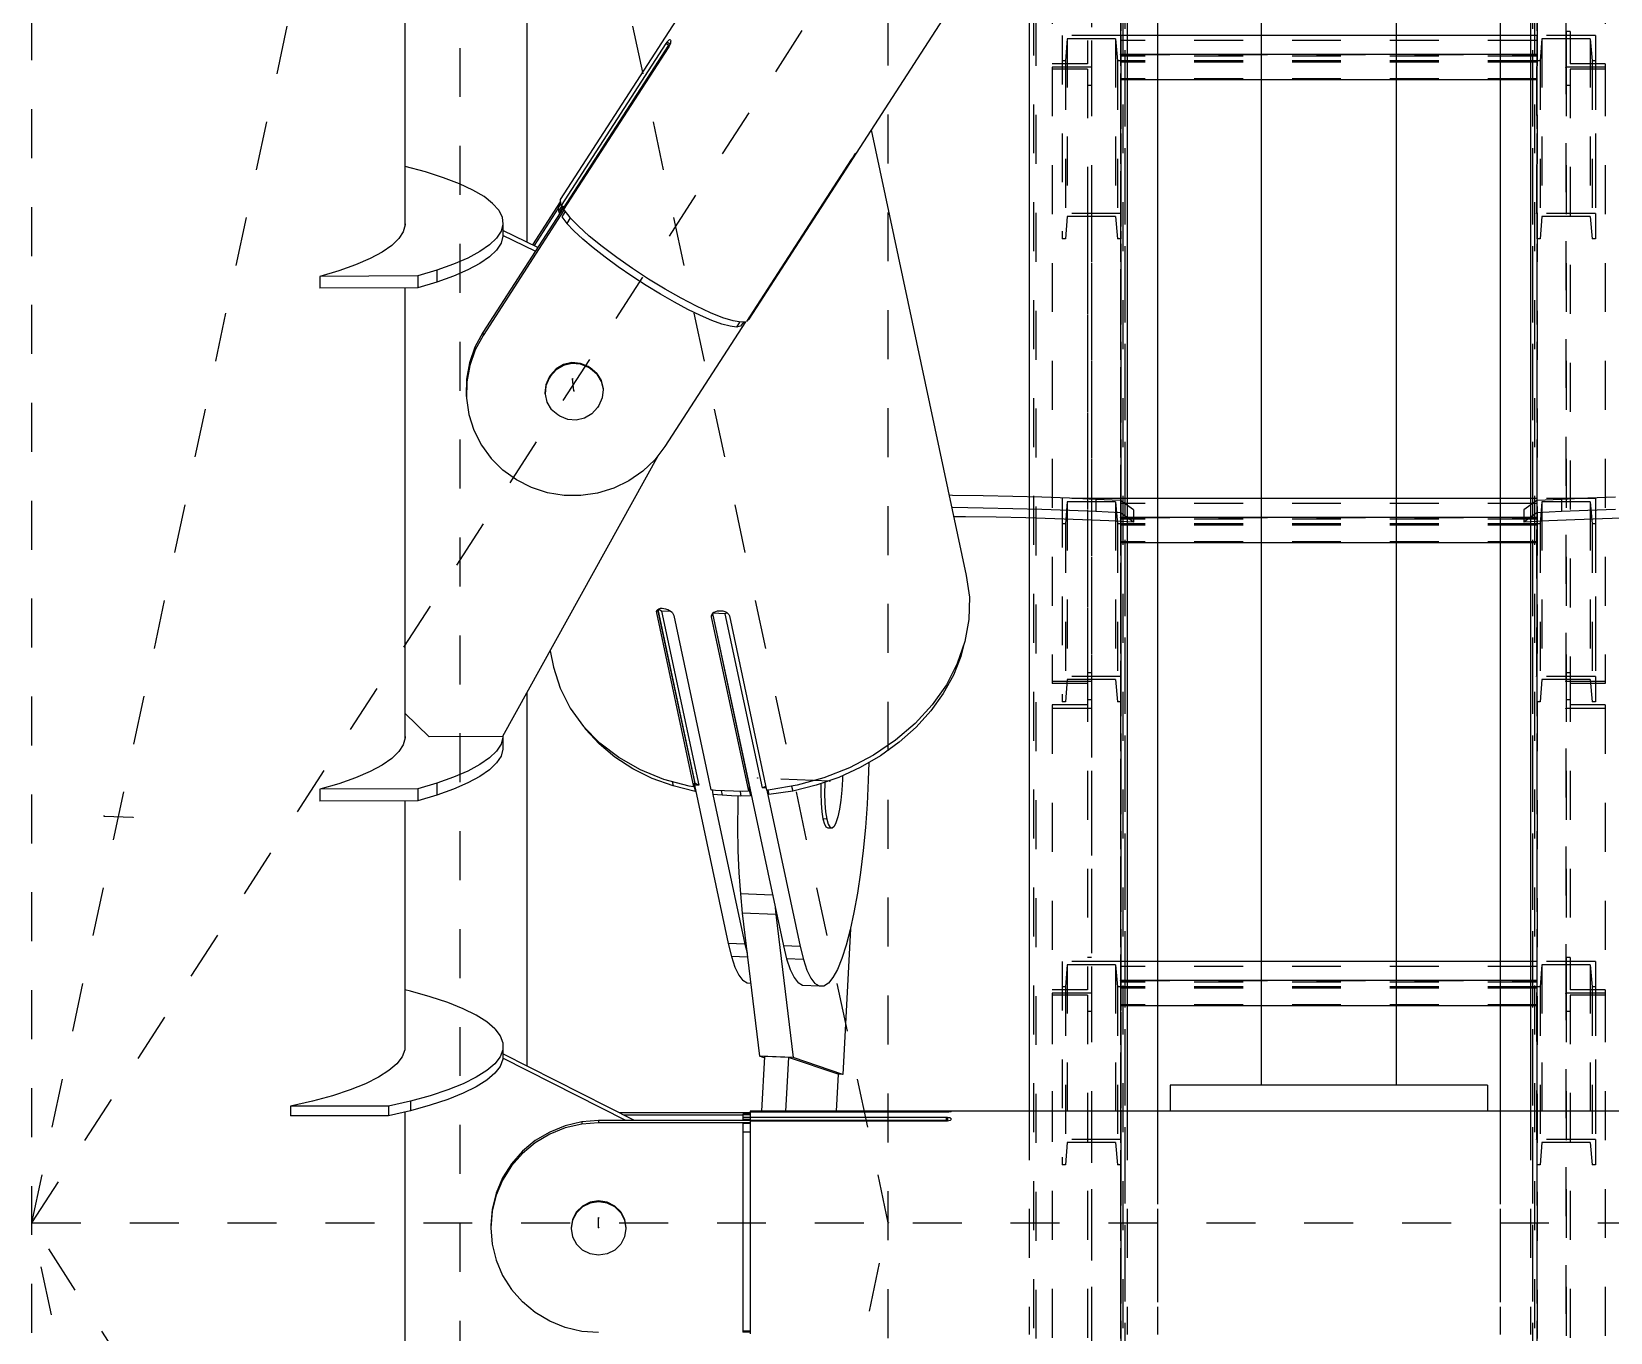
# Model space of a CAD drawing. Header units: millimetres. Extents: x 149919 to 150445, y 136651 to 136866.
# Drawn here: x 150260.213 to 150263.439, y 136684.552 to 136687.209 of the extents above; entities that cross this region are included whole.
import ezdxf

# ---------------------------------------------------------------- set-up
doc = ezdxf.new("R2010")
doc.units = ezdxf.units.MM
doc.header["$LTSCALE"] = 0.25
for name, pattern in [('CENTER', [50.8, 31.75, -6.35, 6.35, -6.35]), ('XKITLINE00', [0]), ('XKITLINE02', [4, 2, -2]), ('XKITLINE03', [6, 3, -1, 1, -1])]:
    doc.linetypes.add(name, pattern=pattern)

# ---------------------------------------------------------------- blocks, each defined once
blk = doc.blocks.new('çatıı')
at = {"color": 8, "linetype": 'CENTER'}
for p, q in [((12015, 3096.7), (12015, 4763.35)), ((12015, 3440.27), (11840, 4260.27)), ((11840, 3440.27), (12370, 4260.27)), ((11840, 2357.78), (11840, 3985.69)), ((11840, 3440.27), (11927.5, 3850.27)), ((11927.5, 3030.27), (11927.5, 3850.27)), ((11950.77, 3610.22), (11950.49, 3612.68)), ((12003.03, 3530.51), (11988.31, 3531.13)), ((11854.76, 3523.37), (11860.65, 3523.12)), ((11840, 2620.27), (12015, 3440.27)), ((12370, 2620.27), (11840, 3440.27)), ((11840, 3440.27), (12370, 3440.27)), ((11927.5, 3030.27), (11840, 3440.27)), ((11955.8, 3439.27), (11955.8, 3441.28))]:
    blk.add_line(p, q, dxfattribs=at)
at = {"color": 116, "linetype": 'XKITLINE02', "true_color": 0x136734}
for p, q in [((12062.5, 4180.27), (12062.5, 3025.09)), ((12063.35, 4179.83), (12063.35, 3024.64)), ((12146.65, 4179.83), (12146.65, 3024.64)), ((12147.5, 4180.27), (12147.5, 3025.09)), ((12062.5, 4173.79), (12062.5, 3018.6)), ((12063.35, 4174.23), (12063.35, 3019.05)), ((12070, 4174.06), (12070, 3024.82)), ((12140, 4174.06), (12140, 3024.82)), ((12146.65, 4174.23), (12146.65, 3019.05)), ((12147.5, 4173.79), (12147.5, 3018.6)), ((12044.65, 4168.77), (12044.65, 3002.41)), ((12062.95, 4168.77), (12062.95, 3002.41)), ((12147.05, 4168.77), (12147.05, 3002.41)), ((12045.18, 4166.61), (12045.18, 3000.84)), ((12062.42, 4166.61), (12062.42, 3000.84)), ((12147.58, 4166.61), (12147.58, 3000.84)), ((12055.7, 3741.8), (12055.7, 3677.08)), ((12056.5, 3741.8), (12056.5, 3676.35)), ((12153.5, 3741.8), (12153.5, 3676.35)), ((12154.3, 3741.8), (12154.3, 3677.08)), ((12048.5, 3735.24), (12048.5, 3676.35)), ((12161.5, 3735.24), (12161.5, 3676.35)), ((12050.5, 3682.84), (12050.5, 3677.64)), ((12062.5, 3682.84), (12050.5, 3682.84)), ((12050.5, 3682.84), (12050.5, 3641.3)), ((12051.56, 3682.18), (12051.18, 3677.64)), ((12061.43, 3682.18), (12051.56, 3682.18)), ((12051.56, 3682.18), (12051.56, 3645.84)), ((12061.43, 3682.18), (12061.82, 3677.64)), ((12061.43, 3682.18), (12061.43, 3645.84)), ((12062.5, 3682.84), (12062.5, 3673.75)), ((12070, 3682.84), (12062.5, 3682.84)), ((12062.5, 3682.84), (12062.5, 3677.64)), ((12062.5, 3682.84), (12062.5, 3641.3)), ((12147.5, 3681.83), (12062.5, 3681.83)), ((12147.5, 3682.84), (12140, 3682.84)), ((12147.5, 3682.84), (12147.5, 3673.75)), ((12147.5, 3682.84), (12147.5, 3646.5)), ((12147.5, 3682.84), (12147.5, 3677.64)), ((12159.5, 3682.84), (12147.5, 3682.84)), ((12148.56, 3682.18), (12148.18, 3677.64)), ((12148.56, 3682.18), (12148.56, 3645.84)), ((12158.43, 3682.18), (12148.56, 3682.18)), ((12153.5, 3683.64), (12153.5, 3676.35)), ((12154.3, 3683.64), (12153.5, 3683.64)), ((12154.3, 3683.64), (12154.3, 3677.08)), ((12158.43, 3682.18), (12158.43, 3645.84)), ((12158.43, 3682.18), (12158.82, 3677.64)), ((12159.5, 3682.84), (12159.5, 3646.5)), ((12159.5, 3682.84), (12159.5, 3677.64)), ((12070, 3678.95), (12062.5, 3678.95)), ((12147.5, 3678.63), (12062.5, 3678.63)), ((12147.5, 3678.95), (12140, 3678.95)), ((12055.7, 3677.08), (12048.5, 3677.08)), ((12048.5, 3676.35), (12048.5, 3675.98)), ((12056.5, 3676.35), (12048.5, 3676.35)), ((12048.5, 3676.35), (12048.5, 3550.46)), ((12056.5, 3676.35), (12048.5, 3676.35)), ((12055.7, 3675.98), (12048.5, 3675.98)), ((12051.18, 3677.64), (12050.5, 3677.64)), ((12051.18, 3677.64), (12051.18, 3641.3)), ((12055.7, 3675.98), (12055.7, 3547.13)), ((12056.5, 3676.35), (12056.5, 3547.13)), ((12062.5, 3677.64), (12061.82, 3677.64)), ((12061.82, 3677.64), (12061.82, 3641.3)), ((12147.5, 3677.64), (12062.5, 3677.64)), ((12147.5, 3677.42), (12062.5, 3677.42)), ((12147.5, 3677.64), (12147.5, 3641.3)), ((12148.18, 3677.64), (12147.5, 3677.64)), ((12148.18, 3677.64), (12148.18, 3641.3)), ((12153.5, 3676.35), (12153.5, 3547.13)), ((12161.5, 3676.35), (12153.5, 3676.35)), ((12161.5, 3676.35), (12153.5, 3676.35)), ((12161.5, 3677.08), (12154.3, 3677.08)), ((12154.3, 3675.98), (12154.3, 3547.13)), ((12161.5, 3675.98), (12154.3, 3675.98)), ((12158.82, 3677.64), (12158.82, 3641.3)), ((12159.5, 3677.64), (12158.82, 3677.64)), ((12159.5, 3677.64), (12159.5, 3641.3)), ((12161.5, 3677.08), (12161.5, 3676.35)), ((12161.5, 3676.35), (12161.5, 3550.46)), ((12056.5, 3672.64), (12055.7, 3672.64)), ((12147.5, 3673.97), (12062.5, 3673.97)), ((12070, 3673.75), (12062.5, 3673.75)), ((12147.5, 3673.75), (12140, 3673.75)), ((12154.3, 3672.64), (12153.5, 3672.64)), ((12062.5, 3646.5), (12050.5, 3646.5)), ((12051.56, 3645.84), (12051.18, 3641.3)), ((12061.43, 3645.84), (12051.56, 3645.84)), ((12055.7, 3645.84), (12055.7, 3547.13)), ((12056.5, 3646.5), (12056.5, 3550.83)), ((12061.43, 3645.84), (12061.82, 3641.3)), ((12147.5, 3646.5), (12147.5, 3641.3)), ((12159.5, 3646.5), (12147.5, 3646.5)), ((12148.56, 3645.84), (12148.18, 3641.3)), ((12158.43, 3645.84), (12148.56, 3645.84)), ((12158.43, 3645.84), (12158.82, 3641.3)), ((12159.5, 3646.5), (12159.5, 3641.3)), ((12051.18, 3641.3), (12050.5, 3641.3)), ((12062.5, 3641.3), (12061.82, 3641.3)), ((12148.18, 3641.3), (12147.5, 3641.3)), ((12159.5, 3641.3), (12158.82, 3641.3)), ((12050.5, 3588.25), (12050.5, 3583.05)), ((12062.5, 3588.25), (12050.5, 3588.25)), ((12050.5, 3588.25), (12050.5, 3546.71)), ((12051.56, 3587.59), (12051.18, 3583.05)), ((12061.43, 3587.59), (12051.56, 3587.59)), ((12051.56, 3587.59), (12051.56, 3551.25)), ((12061.43, 3587.59), (12061.82, 3583.05)), ((12061.43, 3587.59), (12061.43, 3551.25)), ((12062.5, 3588.25), (12062.5, 3579.16)), ((12070, 3588.25), (12062.5, 3588.25)), ((12062.5, 3588.25), (12062.5, 3583.05)), ((12062.5, 3588.25), (12062.5, 3546.71)), ((12147.5, 3588.25), (12140, 3588.25)), ((12147.5, 3588.25), (12147.5, 3579.16)), ((12147.5, 3588.25), (12147.5, 3551.91)), ((12147.5, 3588.25), (12147.5, 3583.05)), ((12159.5, 3588.25), (12147.5, 3588.25)), ((12148.56, 3587.59), (12148.18, 3583.05)), ((12148.56, 3587.59), (12148.56, 3551.25)), ((12158.43, 3587.59), (12148.56, 3587.59)), ((12158.43, 3587.59), (12158.43, 3551.25)), ((12158.43, 3587.59), (12158.82, 3583.05)), ((12159.5, 3588.25), (12159.5, 3551.91)), ((12159.5, 3588.25), (12159.5, 3583.05)), ((12147.5, 3587.24), (12062.5, 3587.24)), ((12070, 3584.36), (12062.5, 3584.36)), ((12147.5, 3584.36), (12140, 3584.36)), ((12051.18, 3583.05), (12050.5, 3583.05)), ((12051.18, 3583.05), (12051.18, 3546.71)), ((12062.5, 3583.05), (12061.82, 3583.05)), ((12061.82, 3583.05), (12061.82, 3546.71)), ((12147.5, 3584.04), (12062.5, 3584.04)), ((12147.5, 3583.05), (12062.5, 3583.05)), ((12147.5, 3582.83), (12062.5, 3582.83)), ((12147.5, 3583.05), (12147.5, 3546.71)), ((12148.18, 3583.05), (12147.5, 3583.05)), ((12148.18, 3583.05), (12148.18, 3546.71)), ((12158.82, 3583.05), (12158.82, 3546.71)), ((12159.5, 3583.05), (12158.82, 3583.05)), ((12159.5, 3583.05), (12159.5, 3546.71)), ((12147.5, 3579.38), (12062.5, 3579.38)), ((12070, 3579.16), (12062.5, 3579.16)), ((12147.5, 3579.16), (12140, 3579.16)), ((12056.5, 3552.62), (12055.7, 3552.62)), ((12055.7, 3552.62), (12055.7, 3546.06)), ((12055.7, 3552.62), (12055.7, 3487.9)), ((12056.5, 3552.62), (12056.5, 3545.33)), ((12056.5, 3552.62), (12056.5, 3487.17)), ((12153.5, 3552.62), (12153.5, 3487.17)), ((12154.3, 3552.62), (12153.5, 3552.62)), ((12154.3, 3552.62), (12154.3, 3487.9)), ((12056.5, 3550.83), (12048.5, 3550.83)), ((12055.7, 3550.46), (12048.5, 3550.46)), ((12062.5, 3551.91), (12050.5, 3551.91)), ((12051.56, 3551.25), (12051.18, 3546.71)), ((12061.43, 3551.25), (12051.56, 3551.25)), ((12061.43, 3551.25), (12061.82, 3546.71)), ((12147.5, 3551.91), (12147.5, 3546.71)), ((12159.5, 3551.91), (12147.5, 3551.91)), ((12148.56, 3551.25), (12148.18, 3546.71)), ((12158.43, 3551.25), (12148.56, 3551.25)), ((12153.5, 3550.83), (12153.5, 3547.13)), ((12161.5, 3550.83), (12153.5, 3550.83)), ((12154.3, 3550.46), (12154.3, 3547.13)), ((12161.5, 3550.46), (12154.3, 3550.46)), ((12158.43, 3551.25), (12158.82, 3546.71)), ((12159.5, 3551.91), (12159.5, 3546.71)), ((12161.5, 3550.83), (12161.5, 3550.46)), ((12055.7, 3546.06), (12048.5, 3546.06)), ((12048.5, 3546.06), (12048.5, 3545.33)), ((12048.5, 3546.06), (12048.5, 3487.17)), ((12051.18, 3546.71), (12050.5, 3546.71)), ((12056.5, 3547.13), (12055.7, 3547.13)), ((12062.5, 3546.71), (12061.82, 3546.71)), ((12148.18, 3546.71), (12147.5, 3546.71)), ((12154.3, 3547.13), (12153.5, 3547.13)), ((12161.5, 3546.06), (12154.3, 3546.06)), ((12159.5, 3546.71), (12158.82, 3546.71)), ((12161.5, 3546.06), (12161.5, 3487.17)), ((12056.5, 3545.33), (12048.5, 3545.33)), ((12161.5, 3545.33), (12153.5, 3545.33)), ((12056.5, 3494.46), (12055.7, 3494.46)), ((12153.5, 3494.46), (12153.5, 3487.17)), ((12154.3, 3494.46), (12153.5, 3494.46)), ((12154.3, 3494.46), (12154.3, 3487.9)), ((12050.5, 3493.66), (12050.5, 3488.46)), ((12062.5, 3493.66), (12050.5, 3493.66)), ((12050.5, 3493.66), (12050.5, 3452.12)), ((12051.56, 3493), (12051.18, 3488.46)), ((12061.43, 3493), (12051.56, 3493)), ((12051.56, 3493), (12051.56, 3456.66)), ((12061.43, 3493), (12061.82, 3488.46)), ((12061.43, 3493), (12061.43, 3456.66)), ((12062.5, 3493.66), (12062.5, 3484.57)), ((12070, 3493.66), (12062.5, 3493.66)), ((12062.5, 3493.66), (12062.5, 3452.12)), ((12147.5, 3492.65), (12062.5, 3492.65)), ((12147.5, 3493.66), (12140, 3493.66)), ((12147.5, 3493.66), (12147.5, 3484.57)), ((12147.5, 3493.66), (12147.5, 3457.32)), ((12147.5, 3493.66), (12147.5, 3488.46)), ((12159.5, 3493.66), (12147.5, 3493.66)), ((12148.56, 3493), (12148.18, 3488.46)), ((12148.56, 3493), (12148.56, 3456.66)), ((12158.43, 3493), (12148.56, 3493)), ((12158.43, 3493), (12158.43, 3456.66)), ((12158.43, 3493), (12158.82, 3488.46)), ((12159.5, 3493.66), (12159.5, 3457.32)), ((12159.5, 3493.66), (12159.5, 3488.46)), ((12055.7, 3487.9), (12048.5, 3487.9)), ((12051.18, 3488.46), (12050.5, 3488.46)), ((12051.18, 3488.46), (12051.18, 3452.12)), ((12062.5, 3488.46), (12061.82, 3488.46)), ((12061.82, 3488.46), (12061.82, 3452.12)), ((12070, 3489.77), (12062.5, 3489.77)), ((12147.5, 3489.45), (12062.5, 3489.45)), ((12147.5, 3488.46), (12062.5, 3488.46)), ((12147.5, 3488.24), (12062.5, 3488.24)), ((12147.5, 3489.77), (12140, 3489.77)), ((12147.5, 3488.46), (12147.5, 3452.12)), ((12148.18, 3488.46), (12147.5, 3488.46)), ((12148.18, 3488.46), (12148.18, 3452.12)), ((12161.5, 3487.9), (12154.3, 3487.9)), ((12158.82, 3488.46), (12158.82, 3452.12)), ((12159.5, 3488.46), (12158.82, 3488.46)), ((12159.5, 3488.46), (12159.5, 3452.12)), ((12161.5, 3487.9), (12161.5, 3487.17)), ((12056.5, 3487.17), (12048.5, 3487.17)), ((12048.5, 3487.17), (12048.5, 3462.55)), ((12056.5, 3487.17), (12048.5, 3487.17)), ((12055.7, 3486.8), (12048.5, 3486.8)), ((12048.5, 3486.8), (12048.5, 3361.28)), ((12055.7, 3486.8), (12055.7, 3483.46)), ((12055.7, 3486.8), (12055.7, 3357.95)), ((12056.5, 3487.17), (12056.5, 3357.95)), ((12147.5, 3484.79), (12062.5, 3484.79)), ((12070, 3484.57), (12062.5, 3484.57)), ((12147.5, 3484.57), (12140, 3484.57)), ((12161.5, 3487.17), (12153.5, 3487.17)), ((12153.5, 3487.17), (12153.5, 3357.95)), ((12161.5, 3487.17), (12153.5, 3487.17)), ((12154.3, 3486.8), (12154.3, 3357.95)), ((12161.5, 3486.8), (12154.3, 3486.8)), ((12161.5, 3487.17), (12161.5, 3361.28)), ((12056.5, 3483.46), (12055.7, 3483.46)), ((12062.5, 3483.28), (12062.5, 3457.32)), ((12154.3, 3483.46), (12153.5, 3483.46)), ((12043.8, 3463.1), (12043.8, 3417.45)), ((12056.5, 3462.55), (12056.5, 3361.65)), ((12063.8, 3463.1), (12063.8, 3417.45)), ((12070, 3463.1), (12070, 3417.45)), ((12140, 3463.1), (12140, 3417.45)), ((12146.2, 3463.1), (12146.2, 3417.45)), ((12062.5, 3457.32), (12050.5, 3457.32)), ((12051.56, 3456.66), (12051.18, 3452.12)), ((12061.43, 3456.66), (12051.56, 3456.66)), ((12061.43, 3456.66), (12061.82, 3452.12)), ((12147.5, 3457.32), (12147.5, 3452.12)), ((12159.5, 3457.32), (12147.5, 3457.32)), ((12148.56, 3456.66), (12148.18, 3452.12)), ((12158.43, 3456.66), (12148.56, 3456.66)), ((12158.43, 3456.66), (12158.82, 3452.12)), ((12159.5, 3457.32), (12159.5, 3452.12)), ((12051.18, 3452.12), (12050.5, 3452.12)), ((12062.5, 3452.12), (12061.82, 3452.12)), ((12148.18, 3452.12), (12147.5, 3452.12)), ((12159.5, 3452.12), (12158.82, 3452.12))]:
    blk.add_line(p, q, dxfattribs=at)
at = {"color": 1, "linetype": 'XKITLINE03'}
for p, q in [((12062.5, 3025.09), (12062.5, 4180.27)), ((12147.5, 4180.27), (12147.5, 3025.09)), ((12056.5, 3734.51), (12056.5, 3676.35)), ((12153.5, 3676.35), (12153.5, 3734.51)), ((12062.5, 3682.84), (12062.5, 3646.5)), ((12147.5, 3646.5), (12147.5, 3682.84)), ((12062.5, 3678.95), (12147.5, 3678.95)), ((12056.5, 3676.35), (12056.5, 3550.83)), ((12153.5, 3550.83), (12153.5, 3676.35)), ((12062.5, 3588.25), (12062.5, 3551.91)), ((12147.5, 3551.91), (12147.5, 3588.25)), ((12062.5, 3584.36), (12147.5, 3584.36)), ((12056.5, 3545.33), (12056.5, 3487.17)), ((12153.5, 3487.17), (12153.5, 3545.33)), ((12062.5, 3493.66), (12062.5, 3457.32)), ((12147.5, 3457.32), (12147.5, 3493.66)), ((12062.5, 3489.77), (12147.5, 3489.77)), ((12056.5, 3487.17), (12056.5, 3361.65)), ((12153.5, 3361.65), (12153.5, 3487.17))]:
    blk.add_line(p, q, dxfattribs=at)
at = {"color": 8, "linetype": 'XKITLINE00'}
for p, q in [((12223.68, 4075.94), (11947.92, 3649.3)), ((12262.23, 4051.51), (11986.48, 3624.87)), ((11916.2, 3985.69), (11916.2, 3643.92)), ((12118.8, 3829.59), (12118.8, 3468.39)), ((12091.2, 3786.89), (12091.2, 3468.39)), ((11941.14, 3738.03), (11941.14, 3640.65)), ((11969.56, 3681.18), (11948.18, 3648.11)), ((11969.76, 3681.45), (11969.56, 3681.18)), ((11970.26, 3680.75), (11969.56, 3681.18)), ((11969.95, 3681.68), (11969.76, 3681.45)), ((11970.4, 3681.06), (11969.76, 3681.45)), ((11970.14, 3681.85), (11969.95, 3681.68)), ((11970.3, 3681.94), (11970.14, 3681.85)), ((11970.43, 3681.95), (11970.3, 3681.94)), ((11970.47, 3681.25), (11970.35, 3680.95)), ((11970.51, 3681.87), (11970.43, 3681.95)), ((11970.53, 3681.51), (11970.47, 3681.25)), ((11970.51, 3681.87), (11970.55, 3681.73)), ((11970.55, 3681.73), (11970.53, 3681.51)), ((11970.07, 3680.85), (11932.12, 3622.14)), ((11970.02, 3680.34), (11948.65, 3647.26)), ((11970.2, 3680.64), (11970.02, 3680.34)), ((11970.07, 3680.85), (11970.11, 3680.49)), ((11970.25, 3680.74), (11970.07, 3680.85)), ((11970.35, 3680.95), (11970.2, 3680.64)), ((12011.51, 3663.59), (12030.94, 3572.53)), ((12008.12, 3658.54), (12007.97, 3658.33)), ((12008.21, 3658.58), (12008.09, 3658.37)), ((12008.23, 3658.7), (12008.12, 3658.54)), ((12008.29, 3658.72), (12008.21, 3658.58)), ((12008.3, 3658.78), (12008.23, 3658.7)), ((12008.32, 3658.79), (12008.29, 3658.72)), ((12008.32, 3658.79), (12008.3, 3658.78)), ((11916.3, 3656.04), (11916.2, 3656.04)), ((11920.42, 3654.95), (11916.3, 3656.04)), ((12007.41, 3657.49), (11986.03, 3624.41)), ((12007.75, 3657.84), (11986.37, 3624.76)), ((12007.6, 3657.78), (12007.41, 3657.49)), ((12007.79, 3658.07), (12007.6, 3657.78)), ((12007.75, 3657.84), (12007.67, 3657.89)), ((12007.93, 3658.12), (12007.75, 3657.84)), ((12007.97, 3658.33), (12007.79, 3658.07)), ((12007.93, 3658.12), (12007.86, 3658.17)), ((12008.09, 3658.37), (12007.93, 3658.12)), ((11924.11, 3653.78), (11920.42, 3654.95)), ((11927.36, 3652.54), (11924.11, 3653.78)), ((11930.12, 3651.25), (11927.36, 3652.54)), ((11932.39, 3649.92), (11930.12, 3651.25)), ((11934.15, 3648.54), (11932.39, 3649.92)), ((11947.97, 3648.88), (11942.28, 3640.09)), ((11947.92, 3649.3), (11948.01, 3648.42)), ((11948.72, 3647.15), (11932.19, 3621.58)), ((11934.15, 3648.54), (11935.39, 3647.14)), ((11935.39, 3647.14), (11936.09, 3645.71)), ((11936.09, 3645.71), (11936.25, 3644.28)), ((11947.52, 3647.54), (11942.61, 3639.93)), ((11948.01, 3648.44), (11947.52, 3647.68)), ((11947.6, 3647.93), (11947.52, 3647.68)), ((11947.52, 3647.68), (11947.52, 3647.38)), ((11947.52, 3647.38), (11947.6, 3647.03)), ((11948, 3648.54), (11947.6, 3647.93)), ((11948.26, 3648.06), (11947.6, 3647.03)), ((11947.6, 3647.03), (11947.75, 3646.64)), ((11948.55, 3647.88), (11947.75, 3646.64)), ((11947.89, 3646.56), (11947.75, 3646.64)), ((11948.01, 3648.42), (11948.18, 3648.11)), ((11948.69, 3647.8), (11948.18, 3648.11)), ((11948.96, 3646.85), (11948.26, 3645.77)), ((11948.26, 3645.77), (11949.3, 3644.46)), ((11948.69, 3647.8), (11948.55, 3647.88)), ((11948.65, 3647.26), (11948.69, 3647.19)), ((11948.69, 3647.19), (11949.92, 3645.66)), ((11950.01, 3645.56), (11949.3, 3644.46)), ((11949.92, 3645.66), (11951.68, 3643.87)), ((11915.89, 3642.74), (11914.97, 3641.33)), ((11916.26, 3644.17), (11915.89, 3642.74)), ((11916.2, 3644.73), (11916.26, 3644.17)), ((11935.88, 3642.86), (11934.97, 3641.44)), ((11936.25, 3644.28), (11935.88, 3642.86)), ((11936.25, 3644.28), (11936.25, 3641.85)), ((11943.38, 3639.55), (11936.25, 3643.03)), ((11949.3, 3644.46), (11950.74, 3642.94)), ((11952.56, 3641.25), (11950.74, 3642.94)), ((11953.91, 3641.87), (11951.68, 3643.87)), ((11913.53, 3639.93), (11911.57, 3638.57)), ((11914.97, 3641.33), (11913.53, 3639.93)), ((11933.53, 3640.05), (11931.57, 3638.68)), ((11934.97, 3641.44), (11933.53, 3640.05)), ((11935.88, 3640.42), (11934.97, 3639)), ((11936.25, 3641.85), (11935.88, 3640.42)), ((11942.86, 3638.75), (11936.25, 3641.98)), ((11954.71, 3639.43), (11952.56, 3641.25)), ((11956.55, 3639.72), (11953.91, 3641.87)), ((11957.14, 3637.53), (11954.71, 3639.43)), ((11959.51, 3637.5), (11956.55, 3639.72)), ((11906.15, 3635.98), (11902.73, 3634.77)), ((11909.11, 3637.25), (11906.15, 3635.98)), ((11911.57, 3638.57), (11909.11, 3637.25)), ((11926.15, 3636.09), (11922.72, 3634.88)), ((11929.1, 3637.36), (11926.15, 3636.09)), ((11931.57, 3638.68), (11929.1, 3637.36)), ((11931.57, 3636.25), (11929.1, 3634.93)), ((11933.53, 3637.61), (11931.57, 3636.25)), ((11934.97, 3639), (11933.53, 3637.61)), ((11959.8, 3635.59), (11957.14, 3637.53)), ((11962.7, 3635.26), (11959.51, 3637.5)), ((11902.73, 3634.77), (11898.86, 3633.63)), ((11918.86, 3633.74), (11898.86, 3633.63)), ((11898.86, 3633.63), (11898.86, 3631.19)), ((11922.72, 3634.88), (11918.86, 3633.74)), ((11918.86, 3633.74), (11918.86, 3631.3)), ((11922.72, 3634.88), (11922.72, 3632.45)), ((11926.15, 3633.66), (11922.72, 3632.45)), ((11929.1, 3634.93), (11926.15, 3633.66)), ((11962.61, 3633.65), (11959.8, 3635.59)), ((11965.51, 3631.77), (11962.61, 3633.65)), ((11966.03, 3633.08), (11962.7, 3635.26)), ((11969.39, 3631.02), (11966.03, 3633.08)), ((11918.86, 3631.3), (11898.86, 3631.19)), ((11916.2, 3631.29), (11916.2, 3539.13)), ((11916.21, 3631.29), (11916.21, 3544.41)), ((11922.72, 3632.45), (11918.86, 3631.3)), ((11968.43, 3629.98), (11965.51, 3631.77)), ((11971.31, 3628.33), (11968.43, 3629.98)), ((11972.69, 3629.15), (11969.39, 3631.02)), ((11974.07, 3626.87), (11971.31, 3628.33)), ((11975.82, 3627.51), (11972.69, 3629.15)), ((11976.64, 3625.62), (11974.07, 3626.87)), ((11978.69, 3626.17), (11975.82, 3627.51)), ((11981.21, 3625.16), (11978.69, 3626.17)), ((11985.83, 3624.34), (11969.36, 3598.87)), ((11978.97, 3624.61), (11976.64, 3625.62)), ((11980.99, 3623.87), (11978.97, 3624.61)), ((11982.67, 3623.43), (11980.99, 3623.87)), ((11983.31, 3624.51), (11981.21, 3625.16)), ((11983.96, 3623.27), (11982.67, 3623.43)), ((11984.92, 3624.24), (11983.31, 3624.51)), ((11984.61, 3624.29), (11983.96, 3623.27)), ((11984.82, 3623.42), (11983.96, 3623.27)), ((11985.38, 3624.29), (11984.82, 3623.42)), ((11985.98, 3624.36), (11984.92, 3624.24)), ((11986.37, 3624.76), (11986.29, 3624.82)), ((11986.48, 3624.87), (11986.37, 3624.76)), ((11932.12, 3622.14), (11930.51, 3619.16)), ((11932.19, 3621.58), (11930.58, 3618.6)), ((11932.12, 3622.14), (11932.19, 3621.58)), ((11930.51, 3619.16), (11929.4, 3615.96)), ((11930.58, 3618.6), (11929.47, 3615.41)), ((11930.51, 3619.16), (11930.58, 3618.6)), ((11929.4, 3615.96), (11928.81, 3612.64)), ((11929.47, 3615.41), (11928.88, 3612.09)), ((11945.97, 3613.45), (11945.7, 3613.04)), ((11945.99, 3613.27), (11945.72, 3612.86)), ((11947.12, 3614.74), (11945.97, 3613.45)), ((11945.97, 3613.45), (11945.99, 3613.27)), ((11947.14, 3614.56), (11945.99, 3613.27)), ((11948.63, 3615.62), (11947.12, 3614.74)), ((11948.65, 3615.44), (11947.14, 3614.56)), ((11950.34, 3616.01), (11948.63, 3615.62)), ((11950.36, 3615.83), (11948.65, 3615.44)), ((11952.08, 3615.86), (11950.34, 3616.01)), ((11952.1, 3615.68), (11950.36, 3615.83)), ((11953.69, 3615.19), (11952.08, 3615.86)), ((11953.71, 3615.01), (11952.1, 3615.68)), ((11953.69, 3615.19), (11953.71, 3615.01)), ((11954.11, 3614.93), (11953.69, 3615.19)), ((11954.13, 3614.75), (11953.71, 3615.01)), ((11954.11, 3614.93), (11954.13, 3614.75)), ((11955.43, 3613.81), (11954.11, 3614.93)), ((11955.45, 3613.63), (11954.13, 3614.75)), ((11955.43, 3613.81), (11956.32, 3612.35)), ((11955.45, 3613.63), (11956.34, 3612.17)), ((11928.81, 3612.64), (11928.76, 3609.28)), ((11928.88, 3612.09), (11928.83, 3608.72)), ((11945.01, 3611.47), (11944.84, 3609.76)), ((11945.03, 3611.29), (11944.86, 3609.59)), ((11945.7, 3613.04), (11945.01, 3611.47)), ((11945.72, 3612.86), (11945.03, 3611.29)), ((11945.7, 3613.04), (11945.72, 3612.86)), ((11956.32, 3612.35), (11956.71, 3610.68)), ((11956.34, 3612.17), (11956.73, 3610.51)), ((11956.73, 3610.51), (11956.56, 3608.81)), ((11956.71, 3610.68), (11956.73, 3610.51)), ((11928.76, 3609.28), (11928.83, 3608.72)), ((11928.83, 3608.72), (11929.32, 3605.39)), ((11944.84, 3609.76), (11944.86, 3609.59)), ((11944.86, 3609.59), (11945.25, 3607.92)), ((11945.25, 3607.92), (11946.14, 3606.46)), ((11955.6, 3606.82), (11954.45, 3605.53)), ((11955.87, 3607.23), (11955.6, 3606.82)), ((11956.56, 3608.81), (11955.87, 3607.23)), ((11929.32, 3605.39), (11930.34, 3602.18)), ((11947.46, 3605.34), (11946.14, 3606.46)), ((11947.88, 3605.08), (11947.46, 3605.34)), ((11949.49, 3604.41), (11947.88, 3605.08)), ((11951.23, 3604.26), (11949.49, 3604.41)), ((11952.94, 3604.65), (11951.23, 3604.26)), ((11954.45, 3605.53), (11952.94, 3604.65)), ((11930.34, 3602.18), (11931.86, 3599.17)), ((11931.86, 3599.17), (11933.85, 3596.43)), ((11969.36, 3598.87), (11967.29, 3596.16)), ((11936.25, 3594.03), (11933.85, 3596.43)), ((11967.95, 3597.02), (11936.2, 3539.65)), ((11939.02, 3592.03), (11936.25, 3594.03)), ((11967.29, 3596.16), (11964.82, 3593.8)), ((11942.07, 3590.48), (11939.02, 3592.03)), ((11962, 3591.85), (11958.9, 3590.34)), ((11964.82, 3593.8), (11962, 3591.85)), ((11945.34, 3589.41), (11942.07, 3590.48)), ((11948.74, 3588.86), (11945.34, 3589.41)), ((11952.19, 3588.83), (11948.74, 3588.86)), ((11955.6, 3589.33), (11952.19, 3588.83)), ((11958.9, 3590.34), (11955.6, 3589.33)), ((12028.1, 3588.89), (12027.45, 3588.9)), ((12034.37, 3588.79), (12028.1, 3588.89)), ((12040.47, 3588.66), (12034.37, 3588.79)), ((12046.37, 3588.49), (12040.47, 3588.66)), ((12052.03, 3588.29), (12046.37, 3588.49)), ((12057.4, 3588.06), (12052.03, 3588.29)), ((12057.4, 3588.06), (12057.4, 3585.57)), ((12062.45, 3587.81), (12057.4, 3588.06)), ((12062.45, 3587.81), (12062.45, 3585.31)), ((12065.11, 3585.92), (12062.45, 3587.81)), ((12147.54, 3587.81), (12144.89, 3585.92)), ((12152.59, 3588.06), (12147.54, 3587.81)), ((12147.54, 3587.81), (12147.54, 3585.31)), ((12157.96, 3588.29), (12152.59, 3588.06)), ((12152.59, 3588.06), (12152.59, 3585.57)), ((12163.62, 3588.49), (12157.96, 3588.29)), ((12028.1, 3586.4), (12027.98, 3586.4)), ((12034.37, 3586.3), (12028.1, 3586.4)), ((12030.76, 3584.51), (12028.38, 3584.53)), ((12037.02, 3584.4), (12030.76, 3584.51)), ((12040.47, 3586.16), (12034.37, 3586.3)), ((12043.12, 3584.27), (12037.02, 3584.4)), ((12046.37, 3585.99), (12040.47, 3586.16)), ((12049.02, 3584.1), (12043.12, 3584.27)), ((12052.03, 3585.8), (12046.37, 3585.99)), ((12057.4, 3585.57), (12052.03, 3585.8)), ((12062.45, 3585.31), (12057.4, 3585.57)), ((12065.11, 3583.42), (12062.45, 3585.31)), ((12065.11, 3585.92), (12065.11, 3583.42)), ((12144.89, 3585.92), (12144.89, 3583.42)), ((12147.54, 3585.31), (12144.89, 3583.42)), ((12152.59, 3585.57), (12147.54, 3585.31)), ((12157.96, 3585.8), (12152.59, 3585.57)), ((12163.62, 3585.99), (12157.96, 3585.8)), ((12166.87, 3584.27), (12160.97, 3584.1)), ((12054.68, 3583.9), (12049.02, 3584.1)), ((12060.06, 3583.68), (12054.68, 3583.9)), ((12065.11, 3583.42), (12060.06, 3583.68)), ((12149.94, 3583.68), (12144.89, 3583.42)), ((12155.31, 3583.9), (12149.94, 3583.68)), ((12160.97, 3584.1), (12155.31, 3583.9)), ((12030.94, 3572.53), (12031.58, 3568.08)), ((11967.69, 3565.36), (11967.6, 3565.15)), ((11967.6, 3565.15), (11967.61, 3564.91)), ((11967.69, 3565.37), (11967.61, 3564.91)), ((11967.61, 3564.91), (11975.21, 3529.32)), ((11967.85, 3565.53), (11967.69, 3565.36)), ((11968.1, 3565.66), (11967.85, 3565.53)), ((11967.86, 3565.54), (11975.38, 3530.29)), ((11967.88, 3565.55), (11975.45, 3530.11)), ((11968.66, 3565.25), (11968.01, 3565.62)), ((11968.41, 3565.74), (11968.1, 3565.66)), ((11968.77, 3565.76), (11968.41, 3565.74)), ((11968.66, 3565.25), (11976.26, 3529.65)), ((11970.54, 3565.17), (11968.66, 3565.25)), ((11969.16, 3565.73), (11968.77, 3565.76)), ((11969.56, 3565.64), (11969.16, 3565.73)), ((11969.95, 3565.5), (11969.56, 3565.64)), ((11970.32, 3565.32), (11969.95, 3565.5)), ((11970.64, 3565.1), (11970.32, 3565.32)), ((11970.89, 3564.86), (11970.64, 3565.1)), ((11979.34, 3564.94), (11979.09, 3564.75)), ((11979.66, 3565.1), (11979.34, 3564.94)), ((11980.04, 3565.2), (11979.66, 3565.1)), ((11980.44, 3565.26), (11980.04, 3565.2)), ((11980.86, 3565.25), (11980.44, 3565.26)), ((11981.27, 3565.2), (11980.86, 3565.25)), ((11981.65, 3565.09), (11981.27, 3565.2)), ((11982.05, 3564.88), (11981.62, 3564.7)), ((11981.98, 3564.93), (11981.65, 3565.09)), ((11982.24, 3564.74), (11981.98, 3564.93)), ((12031.58, 3568.08), (12031.48, 3563.54)), ((11970.89, 3564.86), (11971.07, 3564.61)), ((11971.07, 3564.61), (11971.17, 3564.36)), ((11971.17, 3564.36), (11978.77, 3528.76)), ((11978.91, 3564.53), (11978.82, 3564.29)), ((11978.82, 3564.29), (11978.83, 3564.04)), ((11978.92, 3564.54), (11978.83, 3564.04)), ((11978.83, 3564.04), (11986.42, 3528.45)), ((11979.09, 3564.75), (11978.91, 3564.53)), ((11979.06, 3564.72), (11986.6, 3529.42)), ((11979.08, 3564.74), (11993.56, 3496.89)), ((11981.62, 3564.7), (11979.16, 3564.81)), ((11981.62, 3564.7), (11989.21, 3529.11)), ((11982.24, 3564.74), (11982.43, 3564.52)), ((11982.43, 3564.52), (11982.53, 3564.27)), ((11982.53, 3564.27), (11990.12, 3528.68)), ((12031.48, 3563.54), (12030.65, 3559)), ((12030.65, 3559), (12029.1, 3554.53)), ((11945.88, 3557.14), (11946.6, 3553.77)), ((12029.82, 3556), (12028.29, 3552.14)), ((12030.37, 3558.2), (12029.82, 3556)), ((11946.6, 3553.77), (11947.96, 3549.48)), ((12028.29, 3552.14), (12026.24, 3548.4)), ((12029.1, 3554.53), (12026.87, 3550.21)), ((11947.96, 3549.48), (11950.01, 3545.42)), ((11982.41, 3549.14), (11982.4, 3549.09)), ((12026.87, 3550.21), (12023.98, 3546.1)), ((11941.14, 3548.57), (11941.14, 3472.33)), ((12023.98, 3546.1), (12020.49, 3542.29)), ((12026.24, 3548.4), (12023.69, 3544.85)), ((11916.2, 3544.53), (11916.21, 3544.41)), ((11921.21, 3539.57), (11916.21, 3544.41)), ((11950.01, 3545.42), (11952.73, 3541.67)), ((12020.49, 3542.29), (12016.46, 3538.84)), ((12023.69, 3544.85), (12020.67, 3541.51)), ((11916.26, 3539.38), (11915.89, 3537.95)), ((11916.2, 3539.94), (11916.26, 3539.38)), ((11936.2, 3539.65), (11921.21, 3539.57)), ((11936.25, 3539.49), (11935.88, 3538.07)), ((11936.23, 3539.7), (11936.25, 3539.49)), ((11936.25, 3539.49), (11936.25, 3537.06)), ((11952.73, 3541.67), (11956.07, 3538.28)), ((11952.84, 3541.56), (11953.13, 3541.15)), ((11953.13, 3541.15), (11955.91, 3538.12)), ((12020.67, 3541.51), (12017.23, 3538.45)), ((11914.97, 3536.54), (11913.53, 3535.14)), ((11915.89, 3537.95), (11914.97, 3536.54)), ((11934.97, 3536.65), (11933.53, 3535.26)), ((11935.88, 3538.07), (11934.97, 3536.65)), ((11936.25, 3537.06), (11935.88, 3535.63)), ((11959.14, 3535.41), (11955.91, 3538.12)), ((11959.96, 3535.32), (11956.07, 3538.28)), ((12016.46, 3538.84), (12011.95, 3535.8)), ((12017.23, 3538.45), (12013.41, 3535.7)), ((11911.57, 3533.78), (11909.11, 3532.46)), ((11913.53, 3535.14), (11911.57, 3533.78)), ((11931.57, 3533.89), (11929.1, 3532.57)), ((11933.53, 3535.26), (11931.57, 3533.89)), ((11933.53, 3532.82), (11931.57, 3531.46)), ((11934.97, 3534.21), (11933.53, 3532.82)), ((11935.88, 3535.63), (11934.97, 3534.21)), ((11962.77, 3533.05), (11959.14, 3535.41)), ((11964.35, 3532.84), (11959.96, 3535.32)), ((11966.75, 3531.07), (11962.77, 3533.05)), ((11969.15, 3530.87), (11964.35, 3532.84)), ((12007.05, 3533.23), (12001.84, 3531.17)), ((12009.27, 3533.3), (12004.86, 3531.28)), ((12011.95, 3535.8), (12007.05, 3533.23)), ((12013.41, 3535.7), (12009.27, 3533.3)), ((12011.01, 3534.31), (12010.9, 3530.69)), ((11902.73, 3529.98), (11898.86, 3528.84)), ((11906.15, 3531.19), (11902.73, 3529.98)), ((11909.11, 3532.46), (11906.15, 3531.19)), ((11922.72, 3530.09), (11918.86, 3528.95)), ((11926.15, 3531.3), (11922.72, 3530.09)), ((11922.72, 3530.09), (11922.72, 3527.66)), ((11929.1, 3532.57), (11926.15, 3531.3)), ((11929.1, 3530.14), (11926.15, 3528.87)), ((11931.57, 3531.46), (11929.1, 3530.14)), ((11971.04, 3529.51), (11966.75, 3531.07)), ((11974.29, 3529.46), (11969.15, 3530.87)), ((11970.85, 3530.41), (11971.04, 3529.51)), ((11975.56, 3528.37), (11971.04, 3529.51)), ((11975.21, 3529.32), (11974.29, 3529.46)), ((11975.38, 3530.29), (11975.21, 3529.32)), ((11975.28, 3529.71), (11975.56, 3528.37)), ((11975.36, 3530.51), (11975.35, 3530.43)), ((11975.45, 3530.11), (11975.37, 3529.69)), ((11976.26, 3529.65), (11975.37, 3529.69)), ((11975.37, 3529.69), (11982.27, 3497.36)), ((11976.26, 3529.65), (11975.45, 3530.11)), ((11986.6, 3529.42), (11986.42, 3528.45)), ((11986.61, 3529.47), (11986.52, 3528.96)), ((11989.97, 3529.41), (11989.21, 3529.11)), ((11996.4, 3529.66), (11990.83, 3528.72)), ((11995.25, 3529.47), (11995.46, 3528.48)), ((12000.23, 3529.67), (11995.46, 3528.48)), ((12001.84, 3531.17), (11996.4, 3529.66)), ((12004.86, 3531.28), (12000.23, 3529.67)), ((12001.22, 3530.01), (12001.2, 3528.03)), ((12002.01, 3530.12), (12001.98, 3527.99)), ((12002.02, 3530.29), (12002.01, 3530.12)), ((12005.63, 3530.84), (12005.51, 3528.69)), ((12005.64, 3531.64), (12005.63, 3530.84)), ((12010.9, 3530.69), (12010.66, 3525.81)), ((11918.86, 3528.95), (11898.86, 3528.84)), ((11898.86, 3528.84), (11898.86, 3526.4)), ((11918.86, 3526.51), (11898.86, 3526.4)), ((11916.2, 3526.5), (11916.2, 3475.54)), ((11918.86, 3528.95), (11918.86, 3526.51)), ((11922.72, 3527.66), (11918.86, 3526.51)), ((11926.15, 3528.87), (11922.72, 3527.66)), ((11975.61, 3528.61), (11975.56, 3528.37)), ((11979.68, 3528.62), (11978.77, 3528.76)), ((11978.98, 3528.73), (11979.18, 3527.8)), ((11979.18, 3527.8), (11985.71, 3497.22)), ((11981.07, 3527.61), (11979.18, 3527.8)), ((11985.22, 3528.37), (11979.68, 3528.62)), ((11980.87, 3528.57), (11981.07, 3527.61)), ((11982.98, 3527.5), (11981.07, 3527.61)), ((11984.9, 3527.45), (11982.98, 3527.5)), ((11984.27, 3527.47), (11984.23, 3526.02)), ((11984.7, 3528.4), (11984.9, 3527.45)), ((11986.83, 3527.48), (11984.9, 3527.45)), ((11986.42, 3528.45), (11985.22, 3528.37)), ((11986.52, 3528.96), (11986.83, 3527.48)), ((11986.92, 3527.99), (11986.83, 3527.48)), ((11990.04, 3529.08), (11989.21, 3529.11)), ((11990.83, 3528.72), (11990.12, 3528.68)), ((11990.18, 3528.68), (11997, 3496.74)), ((11990.39, 3528.7), (11990.6, 3527.74)), ((11995.46, 3528.48), (11990.6, 3527.74)), ((12001.2, 3528.03), (12001.26, 3526.03)), ((12001.98, 3527.99), (12002.05, 3525.99)), ((12005.31, 3526.64), (12005.03, 3524.78)), ((12005.51, 3528.69), (12005.31, 3526.64)), ((11984.23, 3526.02), (11984.19, 3521.11)), ((12001.26, 3526.03), (12001.42, 3524.25)), ((12001.42, 3524.25), (12001.65, 3522.79)), ((12002.05, 3525.99), (12002.2, 3524.22)), ((12002.2, 3524.22), (12002.44, 3522.76)), ((12004.7, 3523.21), (12004.31, 3522)), ((12005.03, 3524.78), (12004.7, 3523.21)), ((12010.66, 3525.81), (12010.31, 3521.01)), ((11984.19, 3521.11), (11984.27, 3516.35)), ((12001.65, 3522.79), (12001.96, 3521.72)), ((12002.44, 3522.76), (12001.65, 3522.79)), ((12001.96, 3521.72), (12002.32, 3521.08)), ((12002.71, 3520.92), (12002.32, 3521.08)), ((12002.44, 3522.76), (12002.74, 3521.68)), ((12003.5, 3520.89), (12002.71, 3520.92)), ((12002.74, 3521.68), (12003.1, 3521.05)), ((12003.5, 3520.89), (12003.1, 3521.05)), ((12003.91, 3521.21), (12003.5, 3520.89)), ((12004.31, 3522), (12003.91, 3521.21)), ((12010.31, 3521.01), (12009.86, 3516.32)), ((11984.27, 3516.35), (11984.47, 3511.79)), ((12009.86, 3516.32), (12009.32, 3511.84)), ((11984.47, 3511.79), (11984.77, 3507.5)), ((12009.32, 3511.84), (12008.69, 3507.6)), ((11991.35, 3507.22), (11984.77, 3507.5)), ((11984.77, 3507.5), (11985.17, 3503.54)), ((12008.69, 3507.6), (12007.99, 3503.67)), ((11991.9, 3504.68), (11992.04, 3503.25)), ((12007.99, 3503.67), (12007.22, 3500.11)), ((11992.04, 3503.25), (11985.17, 3503.54)), ((11985.17, 3503.54), (11988.71, 3474.31)), ((11992.04, 3503.25), (11995.58, 3474.02)), ((12007.28, 3500.36), (12005.72, 3470.6)), ((11985.71, 3497.22), (11982.27, 3497.36)), ((11982.27, 3497.36), (11982.93, 3494.7)), ((11985.71, 3497.22), (11986.16, 3495.4)), ((12007.22, 3500.11), (12006.4, 3496.96)), ((11986.26, 3494.56), (11982.93, 3494.7)), ((11982.93, 3494.7), (11983.66, 3492.52)), ((11997, 3496.74), (11993.56, 3496.89)), ((11993.56, 3496.89), (11994.22, 3494.22)), ((11997.65, 3494.08), (11994.22, 3494.22)), ((11994.22, 3494.22), (11994.95, 3492.05)), ((11997, 3496.74), (11997.65, 3494.08)), ((11997.65, 3494.08), (11998.38, 3491.91)), ((12005.52, 3494.26), (12004.62, 3492.05)), ((12006.4, 3496.96), (12005.52, 3494.26)), ((11983.66, 3492.52), (11984.46, 3490.88)), ((11984.46, 3490.88), (11985.3, 3489.77)), ((11994.95, 3492.05), (11995.74, 3490.4)), ((11998.38, 3491.91), (11999.18, 3490.26)), ((12004.62, 3492.05), (12003.69, 3490.36)), ((11917.34, 3487.57), (11916.2, 3487.84)), ((11921.4, 3486.45), (11917.34, 3487.57)), ((11986.19, 3489.22), (11985.3, 3489.77)), ((11986.91, 3489.19), (11986.19, 3489.22)), ((11995.74, 3490.4), (11996.59, 3489.3)), ((11997.48, 3488.75), (11996.59, 3489.3)), ((12000.91, 3488.61), (11997.48, 3488.75)), ((11999.18, 3490.26), (12000.02, 3489.15)), ((12000.91, 3488.61), (12000.02, 3489.15)), ((12001.83, 3488.63), (12000.91, 3488.61)), ((12002.76, 3489.21), (12001.83, 3488.63)), ((12003.69, 3490.36), (12002.76, 3489.21)), ((11925.01, 3485.25), (11921.4, 3486.45)), ((11928.16, 3483.99), (11925.01, 3485.25)), ((11930.81, 3482.68), (11928.16, 3483.99)), ((11932.96, 3481.32), (11930.81, 3482.68)), ((11934.59, 3479.92), (11932.96, 3481.32)), ((11934.59, 3479.92), (11935.68, 3478.5)), ((11935.68, 3478.5), (11936.23, 3477.06)), ((11916.23, 3475.62), (11915.68, 3474.18)), ((11916.2, 3477.15), (11916.23, 3477.06)), ((11916.23, 3477.06), (11916.23, 3475.62)), ((11936.23, 3475.62), (11935.68, 3474.18)), ((11936.23, 3477.06), (11936.23, 3475.62)), ((11936.23, 3475.62), (11936.23, 3473.67)), ((11963.16, 3461.16), (11936.23, 3474.82)), ((11912.96, 3471.37), (11910.81, 3470.01)), ((11914.59, 3472.76), (11912.96, 3471.37)), ((11915.68, 3474.18), (11914.59, 3472.76)), ((11932.96, 3471.37), (11930.81, 3470.01)), ((11934.59, 3472.76), (11932.96, 3471.37)), ((11935.68, 3474.18), (11934.59, 3472.76)), ((11935.68, 3472.23), (11934.59, 3470.81)), ((11936.23, 3473.67), (11935.68, 3472.23)), ((11961.4, 3461.16), (11936.23, 3473.93)), ((11995.58, 3474.02), (11988.71, 3474.31)), ((11989.67, 3473.98), (11988.71, 3474.31)), ((11989.69, 3474.27), (11989.1, 3463.07)), ((11994.6, 3474.06), (11989.69, 3474.27)), ((11994.6, 3474.06), (11994.02, 3463.07)), ((12004.74, 3470.64), (11994.6, 3474.06)), ((12005.72, 3470.6), (11995.58, 3474.02)), ((11908.16, 3468.69), (11905.01, 3467.43)), ((11910.81, 3470.01), (11908.16, 3468.69)), ((11928.16, 3468.69), (11925.01, 3467.43)), ((11930.81, 3470.01), (11928.16, 3468.69)), ((11932.96, 3469.42), (11930.81, 3468.06)), ((11934.59, 3470.81), (11932.96, 3469.42)), ((12004.74, 3470.64), (12004.35, 3463.07)), ((12005.72, 3470.6), (12004.74, 3470.64)), ((12137.42, 3468.39), (12072.57, 3468.39)), ((12072.57, 3468.39), (12072.57, 3463.1)), ((12137.42, 3468.39), (12137.42, 3463.1)), ((11897.34, 3465.11), (11892.88, 3464.07)), ((11901.4, 3466.24), (11897.34, 3465.11)), ((11905.01, 3467.43), (11901.4, 3466.24)), ((11917.34, 3465.11), (11912.88, 3464.07)), ((11921.4, 3466.24), (11917.34, 3465.11)), ((11917.34, 3465.11), (11917.34, 3463.16)), ((11925.01, 3467.43), (11921.4, 3466.24)), ((11925.01, 3465.48), (11921.4, 3464.29)), ((11928.16, 3466.74), (11925.01, 3465.48)), ((11930.81, 3468.06), (11928.16, 3466.74)), ((11912.88, 3464.07), (11892.88, 3464.07)), ((11892.88, 3464.07), (11892.88, 3462.12)), ((11912.88, 3462.12), (11892.88, 3462.12)), ((11912.88, 3464.07), (11912.88, 3462.12)), ((11917.34, 3463.16), (11912.88, 3462.12)), ((11916.2, 3462.9), (11916.2, 3410.58)), ((11921.4, 3464.29), (11917.34, 3463.16)), ((11986.8, 3462.72), (11960.08, 3462.72)), ((11985.3, 3462.28), (11960.96, 3462.28)), ((11986.8, 3462.47), (11985.3, 3462.47)), ((11985.3, 3462.47), (11985.3, 3462.06)), ((11986.8, 3462.3), (11985.3, 3462.3)), ((11985.3, 3462.06), (11985.3, 3461.16)), ((11986.8, 3461.76), (11985.3, 3461.76)), ((11986.8, 3463.07), (11986.8, 3462.88)), ((12026.8, 3463.07), (11986.8, 3463.07)), ((11986.8, 3462.88), (11986.8, 3461.81)), ((12026.8, 3462.88), (11986.8, 3462.88)), ((11986.8, 3461.81), (11986.8, 3461.16)), ((12026.8, 3461.81), (11986.8, 3461.81)), ((12026.8, 3463.07), (12026.8, 3462.88)), ((12027.11, 3463.07), (12026.8, 3463.07)), ((12027.11, 3462.89), (12026.8, 3462.88)), ((12026.8, 3461.81), (12026.8, 3461.16)), ((12027.11, 3461.79), (12026.8, 3461.81)), ((12027.39, 3463.08), (12027.11, 3463.07)), ((12027.11, 3463.07), (12027.11, 3462.89)), ((12027.39, 3462.9), (12027.11, 3462.89)), ((12027.11, 3461.79), (12027.11, 3461.04)), ((12027.39, 3461.75), (12027.11, 3461.79)), ((12027.63, 3463.09), (12027.39, 3463.08)), ((12027.63, 3462.93), (12027.39, 3462.9)), ((12027.63, 3461.69), (12027.39, 3461.75)), ((12027.8, 3463.1), (12027.63, 3463.09)), ((12027.8, 3462.97), (12027.63, 3462.93)), ((12027.8, 3461.61), (12027.63, 3461.69)), ((12182.19, 3463.1), (12027.8, 3463.1)), ((12027.88, 3463.05), (12027.8, 3463.1)), ((12027.88, 3463.01), (12027.8, 3462.97)), ((12027.88, 3463.05), (12027.88, 3463.01)), ((11945.81, 3458.82), (11942.86, 3457.07)), ((11949, 3460.11), (11945.81, 3458.82)), ((11949, 3459.67), (11945.81, 3458.38)), ((11952.35, 3460.9), (11949, 3460.11)), ((11952.35, 3460.45), (11949, 3459.67)), ((11955.8, 3461.16), (11952.35, 3460.9)), ((11952.35, 3460.9), (11952.35, 3460.45)), ((11955.8, 3460.72), (11952.35, 3460.45)), ((12026.8, 3461.16), (11955.8, 3461.16)), ((11955.8, 3461.16), (11955.8, 3460.72)), ((11986.8, 3460.72), (11955.8, 3460.72)), ((11986.8, 3461.4), (11985.3, 3461.4)), ((11985.3, 3460.57), (11985.3, 3456.58)), ((11986.8, 3460.57), (11985.3, 3460.57)), ((11986.8, 3458.81), (11985.3, 3458.81)), ((11986.8, 3461.4), (11986.8, 3461.16)), ((11986.8, 3461.02), (11986.8, 3457.02)), ((12026.8, 3461.02), (11986.8, 3461.02)), ((12026.8, 3461.16), (12026.8, 3461.02)), ((12027.11, 3461.04), (12026.8, 3461.02)), ((12027.39, 3461.1), (12027.11, 3461.04)), ((12027.63, 3461.2), (12027.39, 3461.1)), ((12027.8, 3461.32), (12027.63, 3461.2)), ((12027.8, 3461.61), (12027.88, 3461.52)), ((12027.88, 3461.42), (12027.8, 3461.32)), ((12027.88, 3461.52), (12027.88, 3461.42)), ((11942.86, 3457.07), (11940.24, 3454.88)), ((11942.86, 3456.62), (11940.24, 3454.43)), ((11945.81, 3458.38), (11942.86, 3456.62)), ((11985.3, 3456.58), (11985.3, 3418.15)), ((11986.8, 3457.02), (11986.8, 3435.18)), ((11938, 3452.32), (11936.19, 3449.45)), ((11940.24, 3454.88), (11938, 3452.32)), ((11940.24, 3454.43), (11938, 3451.88)), ((11936.19, 3449.45), (11934.87, 3446.34)), ((11936.19, 3449.01), (11934.87, 3445.9)), ((11938, 3451.88), (11936.19, 3449.01)), ((11934.87, 3446.34), (11934.07, 3443.07)), ((11934.87, 3445.9), (11934.07, 3442.63)), ((11934.07, 3443.07), (11933.8, 3439.72)), ((11934.07, 3442.63), (11933.8, 3439.27)), ((11951.26, 3442.48), (11950.47, 3440.96)), ((11951.26, 3442.3), (11950.47, 3440.78)), ((11952.5, 3443.69), (11951.26, 3442.48)), ((11952.5, 3443.51), (11951.26, 3442.3)), ((11954.06, 3444.46), (11952.5, 3443.69)), ((11954.06, 3444.28), (11952.5, 3443.51)), ((11955.8, 3444.73), (11954.06, 3444.46)), ((11955.8, 3444.55), (11954.06, 3444.28)), ((11955.8, 3444.73), (11955.8, 3444.55)), ((11957.53, 3444.46), (11955.8, 3444.73)), ((11957.53, 3444.28), (11955.8, 3444.55)), ((11959.09, 3443.69), (11957.53, 3444.46)), ((11959.09, 3443.51), (11957.53, 3444.28)), ((11960.33, 3442.48), (11959.09, 3443.69)), ((11960.33, 3442.3), (11959.09, 3443.51)), ((11960.33, 3442.48), (11961.12, 3440.96)), ((11960.33, 3442.3), (11961.12, 3440.78)), ((11933.8, 3439.72), (11933.8, 3439.27)), ((11933.8, 3439.27), (11934.07, 3435.92)), ((11950.47, 3440.96), (11950.2, 3439.27)), ((11950.47, 3440.78), (11950.2, 3439.09)), ((11950.2, 3439.27), (11950.2, 3439.09)), ((11950.2, 3439.09), (11950.47, 3437.41)), ((11961.12, 3440.96), (11961.4, 3439.27)), ((11961.12, 3440.78), (11961.4, 3439.09)), ((11961.4, 3439.09), (11961.12, 3437.41)), ((11961.4, 3439.27), (11961.4, 3439.09)), ((11934.07, 3435.92), (11934.87, 3432.64)), ((11950.47, 3437.41), (11951.26, 3435.88)), ((11952.5, 3434.68), (11951.26, 3435.88)), ((11960.33, 3435.88), (11959.09, 3434.68)), ((11961.12, 3437.41), (11960.33, 3435.88)), ((11934.87, 3432.64), (11936.19, 3429.53)), ((11954.06, 3433.9), (11952.5, 3434.68)), ((11955.8, 3433.63), (11954.06, 3433.9)), ((11957.53, 3433.9), (11955.8, 3433.63)), ((11959.09, 3434.68), (11957.53, 3433.9)), ((11986.8, 3435.18), (11986.8, 3417.6)), ((11936.19, 3429.53), (11938, 3426.67)), ((11938, 3426.67), (11940.24, 3424.11)), ((11942.86, 3421.92), (11940.24, 3424.11)), ((11945.81, 3420.16), (11942.86, 3421.92)), ((11949, 3418.87), (11945.81, 3420.16)), ((11952.35, 3418.09), (11949, 3418.87)), ((11955.8, 3417.83), (11952.35, 3418.09)), ((11985.3, 3418.15), (11985.3, 3417.93)), ((11986.8, 3418.15), (11985.3, 3418.15)), ((11986.8, 3417.93), (11985.3, 3417.93))]:
    blk.add_line(p, q, dxfattribs=at)
at = {"color": 7, "linetype": 'XKITLINE00'}
for p, q in [((12146.2, 3871.99), (12146.2, 3463.1)), ((12140, 3862.39), (12140, 3463.1)), ((12070, 3754.09), (12070, 3463.1)), ((12063.8, 3744.5), (12063.8, 3463.1)), ((12043.8, 3713.55), (12043.8, 3463.1)), ((12140, 3682.84), (12070, 3682.84)), ((12140, 3678.95), (12070, 3678.95)), ((12140, 3673.75), (12070, 3673.75)), ((12140, 3588.25), (12070, 3588.25)), ((12140, 3584.36), (12070, 3584.36)), ((12140, 3579.16), (12070, 3579.16)), ((12140, 3493.66), (12070, 3493.66)), ((12140, 3489.77), (12070, 3489.77)), ((12140, 3484.57), (12070, 3484.57))]:
    blk.add_line(p, q, dxfattribs=at)
at = {"color": 1, "linetype": 'XKITLINE00'}
for centre in [(12062.5, 3682.84), (12147.5, 3682.84), (12062.5, 3678.95), (12147.5, 3678.95), (12056.5, 3676.35), (12056.5, 3676.35), (12153.5, 3676.35), (12153.5, 3676.35), (12062.5, 3646.5), (12147.5, 3646.5), (12062.5, 3588.25), (12147.5, 3588.25), (12062.5, 3584.36), (12147.5, 3584.36), (12056.5, 3550.83), (12062.5, 3551.91), (12147.5, 3551.91), (12153.5, 3550.83), (12056.5, 3545.33), (12153.5, 3545.33), (12062.5, 3493.66), (12147.5, 3493.66), (12062.5, 3489.77), (12147.5, 3489.77), (12056.5, 3487.17), (12056.5, 3487.17), (12153.5, 3487.17), (12153.5, 3487.17), (12062.5, 3457.32), (12147.5, 3457.32)]:
    blk.add_circle(centre, 0.05, dxfattribs=at)
at = {"color": 8, "linetype": 'XKITLINE00'}
for centre in [(11950.49, 3612.68), (11950.77, 3610.22), (11988.31, 3531.13), (12003.03, 3530.51), (11854.76, 3523.37), (11860.65, 3523.12), (11840, 3440.27), (11840, 3440.27), (11840, 3440.27), (11840, 3440.27), (11840, 3440.27), (11955.8, 3441.28), (11955.8, 3439.27), (12015, 3440.27), (12015, 3440.27)]:
    blk.add_circle(centre, 0.05, dxfattribs=at)

msp = doc.modelspace()

# ---------------------------------------------------------------- block references
at = {"xscale": 0.009999943142843078, "yscale": 0.009999943142843078, "zscale": 0.009999943142843078}
msp.add_blockref('çatıı', (150141.8141, 136650.3731), dxfattribs=at)

doc.saveas('drawing.dxf')
